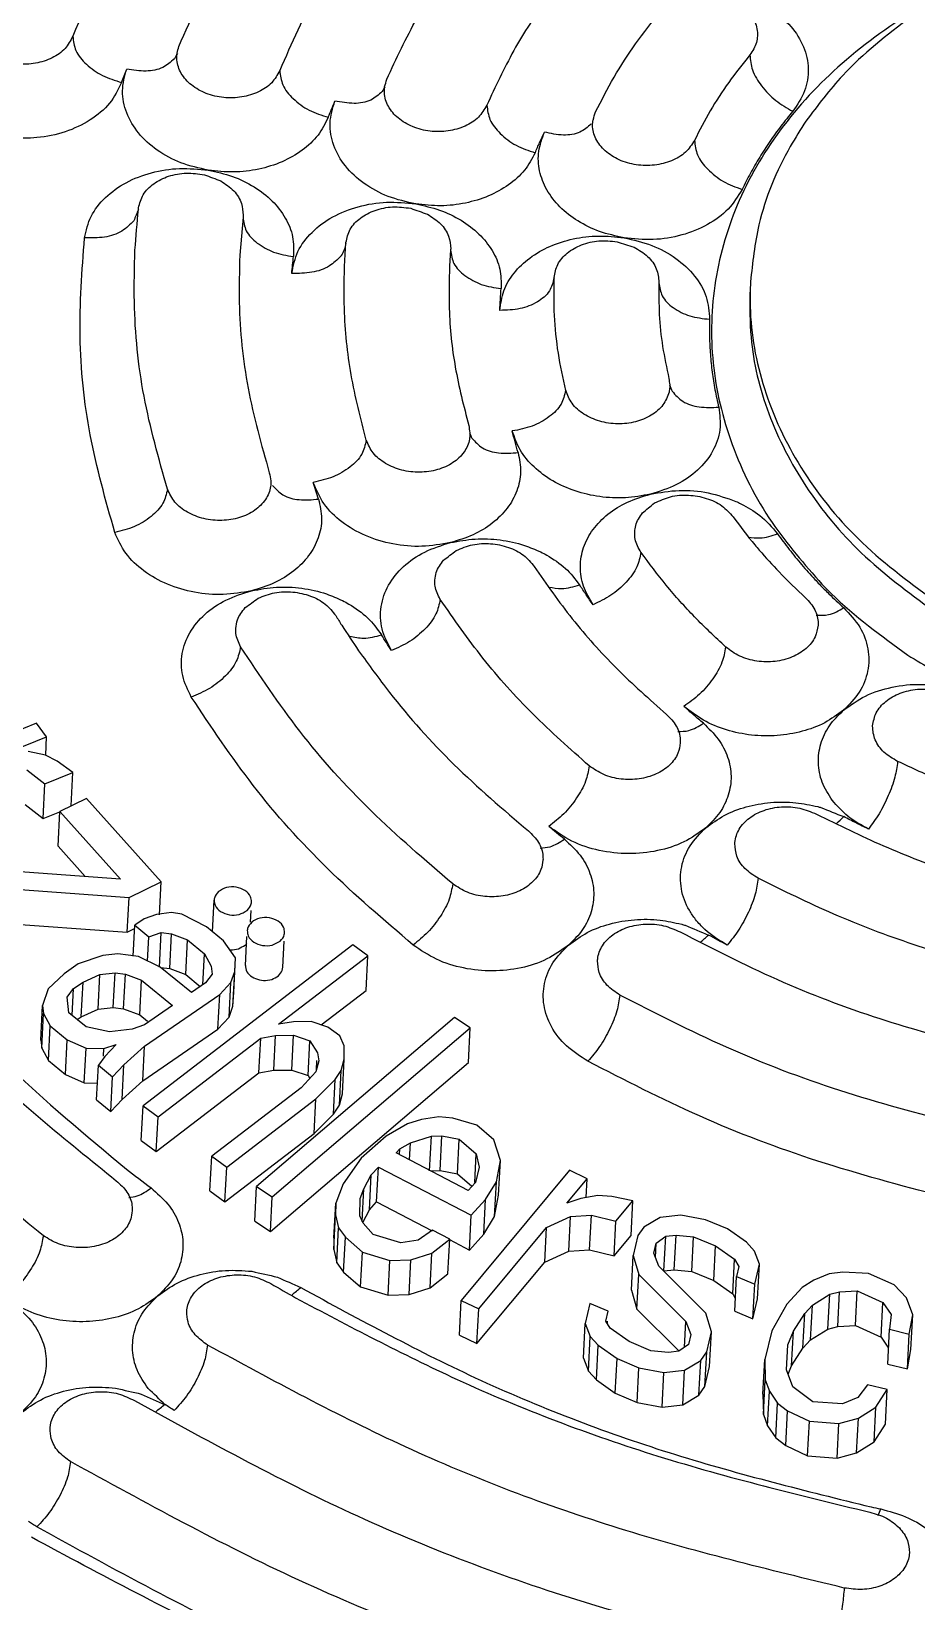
# Model space of a CAD drawing. Extents: x 0 to 594, y 0 to 420.
# Drawn here: x 267.25 to 288.33, y 300.61 to 337.99 of the extents above; entities that cross this region are included whole.
import ezdxf

# ---------------------------------------------------------------- set-up
doc = ezdxf.new("R2010")
doc.units = 0
doc.header["$LTSCALE"] = 32.67
doc.header["$MEASUREMENT"] = 0

msp = doc.modelspace()

# ---------------------------------------------------------------- linework, layer by layer
at = {"color": 7, "linetype": 'Continuous'}
for p, q in [((272.293, 333.568), (272.216, 332.661)), ((272.296, 333.614), (272.293, 333.568)), ((274.713, 332.532), (274.743, 332.964)), ((277.236, 332.786), (277.209, 332.402)), ((277.237, 332.811), (277.236, 332.786)), ((279.699, 332.122), (279.7, 332.133)), ((267.376, 321.518), (263.079, 319.796)), ((267.617, 321.192), (267.376, 321.518)), ((266.811, 320.869), (267.617, 321.192)), ((267.594, 320.758), (267.617, 321.192)), ((267.589, 320.758), (267.176, 320.846)), ((267.868, 320.616), (267.589, 320.758)), ((267.148, 320.412), (267.572, 320.075)), ((268.243, 320.344), (267.868, 320.616)), ((267.53, 319.249), (267.572, 320.075)), ((267.572, 320.075), (268.243, 320.344)), ((268.203, 319.552), (268.243, 320.344)), ((268.567, 319.731), (267.931, 319.418)), ((270.342, 317.747), (268.567, 319.731)), ((267.106, 319.586), (267.53, 319.249)), ((267.53, 319.249), (267.934, 319.411)), ((267.888, 318.592), (267.931, 319.418)), ((267.931, 319.418), (269.373, 317.806)), ((267.888, 318.592), (268.537, 317.867)), ((269.373, 317.806), (265.26, 318.104)), ((269.579, 317.372), (270.342, 317.747)), ((270.301, 316.962), (270.342, 317.747)), ((265.466, 317.67), (269.579, 317.372)), ((269.536, 316.546), (269.579, 317.372)), ((270.588, 317.01), (270.229, 316.966)), ((270.835, 316.977), (270.588, 317.01)), ((271.564, 316.551), (271.603, 317.311)), ((272.47, 316.786), (272.484, 317.058)), ((266.26, 316.783), (269.536, 316.546)), ((269.536, 316.546), (269.71, 316.631)), ((269.676, 315.971), (269.714, 316.713)), ((269.938, 316.867), (269.714, 316.713)), ((269.714, 316.713), (270.051, 316.438)), ((270.229, 316.966), (269.938, 316.867)), ((271.419, 316.669), (270.835, 316.977)), ((271.824, 316.339), (271.419, 316.669)), ((274.908, 316.242), (269.914, 312.415)), ((270.021, 315.859), (270.051, 316.438)), ((270.051, 316.438), (270.343, 316.537)), ((270.3, 315.711), (270.343, 316.537)), ((270.343, 316.537), (270.589, 316.504)), ((270.547, 315.678), (270.589, 316.504)), ((270.589, 316.504), (270.971, 316.361)), ((270.929, 315.535), (270.971, 316.361)), ((270.971, 316.361), (271.376, 316.031)), ((272.117, 315.932), (271.824, 316.339)), ((272.35, 315.756), (272.385, 316.443)), ((273.241, 315.71), (273.273, 316.328)), ((275.264, 315.981), (274.908, 316.242)), ((268.953, 315.987), (268.37, 315.789)), ((269.312, 316.031), (268.953, 315.987)), ((269.806, 315.965), (269.312, 316.031)), ((270.322, 315.712), (269.806, 315.965)), ((271.338, 315.295), (271.376, 316.031)), ((271.376, 316.031), (271.534, 315.734)), ((272.074, 315.106), (272.117, 315.932)), ((272.095, 315.613), (272.117, 315.932)), ((273.138, 314.352), (275.264, 315.981)), ((275.221, 315.155), (275.264, 315.981)), ((268.035, 315.557), (267.654, 315.194)), ((268.37, 315.789), (268.035, 315.557)), ((268.484, 315.359), (268.887, 315.536)), ((268.845, 314.709), (268.887, 315.536)), ((268.887, 315.536), (269.246, 315.58)), ((269.203, 314.754), (269.246, 315.58)), ((269.246, 315.58), (269.493, 315.547)), ((269.45, 314.721), (269.493, 315.547)), ((269.493, 315.547), (269.875, 315.404)), ((271.064, 315.107), (270.322, 315.712)), ((270.328, 315.707), (270.547, 315.678)), ((270.547, 315.678), (270.929, 315.535)), ((270.929, 315.535), (271.276, 315.252)), ((271.557, 315.547), (271.4, 315.338)), ((271.534, 315.734), (271.557, 315.547)), ((272.006, 315.349), (272.095, 315.613)), ((272.052, 314.787), (272.095, 315.613)), ((267.654, 315.194), (267.521, 314.798)), ((268.103, 314.996), (268.26, 315.205)), ((268.227, 314.559), (268.26, 315.205)), ((268.26, 315.205), (268.484, 315.359)), ((268.441, 314.533), (268.484, 315.359)), ((269.832, 314.578), (269.875, 315.404)), ((269.875, 315.404), (270.616, 314.799)), ((271.4, 315.338), (271.064, 315.107)), ((271.737, 315.063), (272.006, 315.349)), ((271.963, 314.523), (272.006, 315.349)), ((274.156, 314.338), (275.221, 315.155)), ((267.478, 313.972), (267.521, 314.798)), ((267.521, 314.798), (267.543, 314.611)), ((268.149, 314.622), (268.103, 314.996)), ((268.845, 314.709), (269.203, 314.754)), ((269.203, 314.754), (269.45, 314.721)), ((270.616, 314.799), (269.945, 314.336)), ((269.946, 313.83), (271.737, 315.063)), ((271.695, 314.237), (271.737, 315.063)), ((271.963, 314.523), (272.052, 314.787)), ((272.052, 314.787), (272.074, 315.106)), ((267.501, 313.785), (267.543, 314.611)), ((267.543, 314.611), (267.701, 314.314)), ((268.554, 314.292), (268.149, 314.622)), ((268.342, 314.465), (268.441, 314.533)), ((268.441, 314.533), (268.845, 314.709)), ((269.45, 314.721), (269.832, 314.578)), ((269.832, 314.578), (270.018, 314.426)), ((271.695, 314.237), (271.963, 314.523)), ((277.328, 314.516), (272.615, 310.491)), ((273.493, 314.41), (273.138, 314.352)), ((273.919, 314.416), (273.493, 314.41)), ((274.31, 314.288), (273.919, 314.416)), ((277.7, 314.268), (277.328, 314.516)), ((267.659, 313.488), (267.701, 314.314)), ((267.701, 314.314), (268.106, 313.984)), ((269.115, 314.171), (268.554, 314.292)), ((269.653, 314.237), (269.115, 314.171)), ((269.945, 314.336), (269.653, 314.237)), ((269.904, 313.004), (271.695, 314.237)), ((270.269, 312.153), (272.713, 314.026)), ((272.671, 313.2), (272.713, 314.026)), ((272.713, 314.026), (273.068, 314.084)), ((272.987, 310.243), (277.7, 314.268)), ((273.026, 313.258), (273.068, 314.084)), ((273.068, 314.084), (273.494, 314.09)), ((273.451, 313.264), (273.494, 314.09)), ((273.494, 314.09), (273.884, 313.962)), ((274.594, 314.078), (274.31, 314.288)), ((274.701, 313.84), (274.594, 314.078)), ((277.658, 313.442), (277.7, 314.268)), ((267.478, 313.972), (267.501, 313.785)), ((267.501, 313.785), (267.659, 313.488)), ((268.064, 313.158), (268.106, 313.984)), ((268.106, 313.984), (268.555, 313.786)), ((268.513, 312.96), (268.555, 313.786)), ((268.555, 313.786), (268.982, 313.775)), ((268.972, 313.59), (268.982, 313.775)), ((268.982, 313.775), (269.273, 313.874)), ((269.273, 313.874), (269.004, 313.588)), ((269.454, 313.39), (269.946, 313.83)), ((269.904, 313.004), (269.946, 313.83)), ((273.842, 313.136), (273.884, 313.962)), ((273.884, 313.962), (274.063, 313.671)), ((274.063, 313.671), (274.098, 313.485)), ((274.702, 313.52), (274.701, 313.84)), ((267.659, 313.488), (268.064, 313.158)), ((268.805, 312.553), (268.848, 313.379)), ((269.004, 313.588), (268.848, 313.379)), ((268.848, 313.379), (269.185, 313.104)), ((269.185, 313.104), (269.454, 313.39)), ((269.411, 312.564), (269.454, 313.39)), ((272.671, 313.2), (273.026, 313.258)), ((272.945, 309.417), (277.658, 313.442)), ((273.026, 313.258), (273.451, 313.264)), ((273.451, 313.264), (273.842, 313.136)), ((274.098, 313.485), (274.028, 313.217)), ((274.042, 313.27), (274.053, 313.487)), ((274.49, 313.037), (274.631, 313.252)), ((274.589, 312.426), (274.631, 313.252)), ((274.631, 313.252), (274.702, 313.52)), ((274.659, 312.694), (274.702, 313.52)), ((268.064, 313.158), (268.513, 312.96)), ((268.513, 312.96), (268.826, 312.952)), ((269.143, 312.278), (269.185, 313.104)), ((269.411, 312.564), (269.904, 313.004)), ((270.227, 311.327), (272.671, 313.2)), ((274.028, 313.217), (273.674, 312.839)), ((273.842, 313.136), (273.885, 313.065)), ((274.03, 312.577), (274.49, 313.037)), ((274.447, 312.211), (274.49, 313.037)), ((268.805, 312.553), (269.143, 312.278)), ((269.143, 312.278), (269.411, 312.564)), ((273.674, 312.839), (271.549, 311.21)), ((271.904, 310.948), (274.03, 312.577)), ((273.987, 311.751), (274.03, 312.577)), ((274.589, 312.426), (274.659, 312.694)), ((269.871, 311.588), (269.914, 312.415)), ((269.914, 312.415), (270.269, 312.153)), ((270.227, 311.327), (270.269, 312.153)), ((273.987, 311.751), (274.447, 312.211)), ((274.447, 312.211), (274.589, 312.426)), ((276.956, 312.149), (276.54, 312.088)), ((277.286, 312.116), (276.956, 312.149)), ((276.206, 311.984), (275.701, 311.691)), ((276.54, 312.088), (276.206, 311.984)), ((277.862, 311.955), (277.286, 312.116)), ((278.267, 311.605), (277.862, 311.955)), ((269.871, 311.588), (270.227, 311.327)), ((271.862, 310.122), (273.987, 311.751)), ((275.701, 311.691), (275.108, 311.167)), ((275.94, 311.29), (276.025, 311.384)), ((276.018, 311.249), (276.025, 311.384)), ((276.025, 311.384), (276.277, 311.53)), ((276.256, 311.125), (276.277, 311.53)), ((276.277, 311.53), (276.778, 311.686)), ((276.736, 310.86), (276.778, 311.686)), ((276.778, 311.686), (277.027, 311.696)), ((276.984, 310.869), (277.027, 311.696)), ((277.027, 311.696), (277.439, 311.62)), ((277.397, 310.794), (277.439, 311.62)), ((277.439, 311.62), (277.844, 311.27)), ((278.42, 311.109), (278.267, 311.605)), ((271.506, 310.384), (271.549, 311.21)), ((271.549, 311.21), (271.904, 310.948)), ((275.108, 311.167), (274.678, 310.557)), ((277.656, 310.396), (275.94, 311.29)), ((277.809, 310.586), (277.844, 311.27)), ((277.844, 311.27), (277.919, 310.953)), ((278.324, 310.603), (278.42, 311.109)), ((278.378, 310.283), (278.42, 311.109)), ((271.862, 310.122), (271.904, 310.948)), ((275.172, 310.439), (275.346, 310.765)), ((275.304, 309.939), (275.346, 310.765)), ((275.346, 310.765), (275.517, 310.954)), ((275.474, 310.128), (275.517, 310.954)), ((275.517, 310.954), (277.724, 309.805)), ((276.762, 310.861), (276.984, 310.869)), ((276.984, 310.869), (277.397, 310.794)), ((277.397, 310.794), (277.742, 310.495)), ((280.07, 310.878), (277.487, 307.781)), ((277.919, 310.953), (277.827, 310.585)), ((280.003, 310.095), (280.488, 310.676)), ((280.488, 310.676), (280.07, 310.878)), ((280.465, 310.231), (280.488, 310.676)), ((271.506, 310.384), (271.862, 310.122)), ((272.572, 309.665), (272.615, 310.491)), ((272.615, 310.491), (272.987, 310.243)), ((274.678, 310.557), (274.501, 310.094)), ((275.084, 310.208), (275.172, 310.439)), ((275.132, 309.66), (275.172, 310.439)), ((277.827, 310.585), (277.656, 310.396)), ((278.065, 310.183), (278.324, 310.603)), ((278.282, 309.777), (278.324, 310.603)), ((278.282, 309.777), (278.378, 310.283)), ((280.744, 310.28), (280.332, 310.208)), ((281.076, 310.255), (280.744, 310.28)), ((272.945, 309.417), (272.987, 310.243)), ((274.458, 309.268), (274.501, 310.094)), ((274.501, 310.094), (274.494, 309.82)), ((275.073, 309.796), (275.084, 310.208)), ((275.143, 309.637), (275.304, 309.939)), ((275.304, 309.939), (275.474, 310.128)), ((275.474, 310.128), (276.798, 309.439)), ((277.724, 309.805), (278.065, 310.183)), ((278.023, 309.357), (278.065, 310.183)), ((280.332, 310.208), (280.003, 310.095)), ((281.574, 310.15), (281.076, 310.255)), ((281.171, 309.666), (281.574, 310.15)), ((281.532, 309.324), (281.574, 310.15)), ((272.572, 309.665), (272.945, 309.417)), ((274.451, 308.994), (274.494, 309.82)), ((274.494, 309.82), (274.569, 309.504)), ((275.151, 309.617), (275.073, 309.796)), ((275.393, 309.352), (275.151, 309.617)), ((277.682, 308.979), (277.724, 309.805)), ((277.905, 307.579), (279.519, 309.515)), ((278.023, 309.357), (278.282, 309.777)), ((279.477, 308.688), (279.519, 309.515)), ((279.519, 309.515), (280.093, 309.78)), ((280.05, 308.954), (280.093, 309.78)), ((280.093, 309.78), (280.589, 309.812)), ((280.546, 308.986), (280.589, 309.812)), ((280.589, 309.812), (281.171, 309.666)), ((281.128, 308.84), (281.171, 309.666)), ((281.836, 309.524), (281.693, 309.322)), ((282.224, 309.754), (281.836, 309.524)), ((282.714, 309.812), (282.224, 309.754)), ((283.307, 309.697), (282.714, 309.812)), ((283.829, 309.48), (283.307, 309.697)), ((274.458, 309.268), (274.451, 308.994)), ((274.526, 308.677), (274.569, 309.504)), ((274.569, 309.504), (274.729, 309.281)), ((274.686, 308.455), (274.729, 309.281)), ((274.729, 309.281), (275.134, 308.931)), ((276.051, 309.148), (275.393, 309.352)), ((276.466, 309.21), (276.051, 309.148)), ((276.804, 309.451), (276.466, 309.21)), ((276.79, 308.902), (277.213, 309.238)), ((277.213, 309.238), (276.804, 309.451)), ((277.17, 308.412), (277.213, 309.238)), ((277.206, 309.226), (277.682, 308.979)), ((277.682, 308.979), (278.023, 309.357)), ((281.128, 308.84), (281.532, 309.324)), ((281.693, 309.322), (281.581, 308.846)), ((282.072, 308.903), (282.128, 309.141)), ((282.11, 308.803), (282.128, 309.141)), ((282.128, 309.141), (282.357, 309.307)), ((282.315, 308.481), (282.357, 309.307)), ((282.357, 309.307), (282.603, 309.336)), ((282.56, 308.51), (282.603, 309.336)), ((282.603, 309.336), (283.022, 309.293)), ((282.979, 308.467), (283.022, 309.293)), ((283.022, 309.293), (283.544, 309.077)), ((284.28, 309.163), (283.829, 309.48)), ((284.469, 308.954), (284.28, 309.163)), ((274.451, 308.994), (274.526, 308.677)), ((275.091, 308.105), (275.134, 308.931)), ((275.134, 308.931), (275.791, 308.728)), ((276.289, 308.747), (276.79, 308.902)), ((276.747, 308.076), (276.79, 308.902)), ((279.477, 308.688), (280.05, 308.954)), ((280.05, 308.954), (280.546, 308.986)), ((280.546, 308.986), (281.128, 308.84)), ((281.539, 308.02), (281.581, 308.846)), ((281.581, 308.846), (281.715, 308.399)), ((282.19, 308.593), (282.072, 308.903)), ((283.501, 308.251), (283.544, 309.077)), ((283.544, 309.077), (283.994, 308.759)), ((284.587, 308.644), (284.469, 308.954)), ((274.526, 308.677), (274.686, 308.455)), ((274.686, 308.455), (275.091, 308.105)), ((275.749, 307.902), (275.791, 308.728)), ((275.791, 308.728), (276.289, 308.747)), ((276.246, 307.921), (276.289, 308.747)), ((276.747, 308.076), (277.17, 308.412)), ((277.862, 306.753), (279.477, 308.688)), ((281.673, 307.572), (281.715, 308.399)), ((281.715, 308.399), (282.837, 307.281)), ((283.312, 307.476), (282.19, 308.593)), ((282.315, 308.481), (282.56, 308.51)), ((282.56, 308.51), (282.979, 308.467)), ((282.979, 308.467), (283.501, 308.251)), ((283.952, 307.933), (283.994, 308.759)), ((283.994, 308.759), (284.097, 308.586)), ((284.097, 308.586), (284.041, 308.348)), ((284.476, 308.168), (284.587, 308.644)), ((284.545, 307.818), (284.587, 308.644)), ((286.252, 308.41), (285.881, 308.259)), ((286.578, 308.45), (286.252, 308.41)), ((287.186, 308.421), (286.578, 308.45)), ((287.8, 308.15), (287.186, 308.421)), ((275.091, 308.105), (275.749, 307.902)), ((276.246, 307.921), (276.747, 308.076)), ((281.539, 308.02), (281.673, 307.572)), ((283.501, 308.251), (283.952, 307.933)), ((283.999, 307.522), (284.041, 308.348)), ((284.041, 308.348), (284.476, 308.168)), ((284.433, 307.342), (284.476, 308.168)), ((285.605, 308.086), (285.241, 307.692)), ((285.881, 308.259), (285.605, 308.086)), ((288.088, 307.837), (287.8, 308.15)), ((275.749, 307.902), (276.246, 307.921)), ((277.444, 306.955), (277.487, 307.781)), ((277.487, 307.781), (277.905, 307.579)), ((280.551, 307.706), (280.439, 307.23)), ((280.986, 307.526), (280.551, 307.706)), ((283.952, 307.933), (284.014, 307.828)), ((284.433, 307.342), (284.545, 307.818)), ((285.241, 307.692), (284.884, 307.056)), ((285.668, 307.467), (285.85, 307.663)), ((285.807, 306.837), (285.85, 307.663)), ((285.85, 307.663), (286.264, 307.924)), ((286.221, 307.098), (286.264, 307.924)), ((286.264, 307.924), (286.496, 307.987)), ((286.453, 307.161), (286.496, 307.987)), ((286.496, 307.987), (286.916, 308.005)), ((286.873, 307.179), (286.916, 308.005)), ((286.916, 308.005), (287.53, 307.733)), ((287.488, 306.907), (287.53, 307.733)), ((287.53, 307.733), (287.724, 307.444)), ((288.239, 307.438), (288.088, 307.837)), ((277.862, 306.753), (277.905, 307.579)), ((280.93, 307.288), (280.986, 307.526)), ((281.033, 307.115), (280.93, 307.288)), ((280.97, 307.22), (280.974, 307.286)), ((281.673, 307.572), (282.676, 306.573)), ((282.805, 306.665), (282.837, 307.281)), ((282.837, 307.281), (282.955, 306.971)), ((283.446, 307.029), (283.312, 307.476)), ((283.999, 307.522), (284.433, 307.342)), ((285.398, 307.05), (285.668, 307.467)), ((285.625, 306.64), (285.668, 307.467)), ((287.724, 307.444), (287.687, 307.091)), ((288.157, 306.975), (288.239, 307.438)), ((288.196, 306.612), (288.239, 307.438)), ((277.444, 306.955), (277.862, 306.753)), ((280.397, 306.404), (280.439, 307.23)), ((280.439, 307.23), (280.558, 306.92)), ((280.515, 306.094), (280.558, 306.92)), ((280.558, 306.92), (280.747, 306.711)), ((281.483, 306.798), (281.033, 307.115)), ((282.955, 306.971), (282.899, 306.733)), ((283.334, 306.553), (283.446, 307.029)), ((283.403, 306.202), (283.446, 307.029)), ((284.884, 307.056), (284.714, 306.373)), ((285.266, 306.72), (285.398, 307.05)), ((285.355, 306.224), (285.398, 307.05)), ((285.807, 306.837), (286.221, 307.098)), ((286.221, 307.098), (286.453, 307.161)), ((286.453, 307.161), (286.873, 307.179)), ((286.873, 307.179), (287.488, 306.907)), ((287.488, 306.907), (287.664, 306.645)), ((287.644, 306.265), (287.687, 307.091)), ((287.687, 307.091), (288.157, 306.975)), ((288.114, 306.149), (288.157, 306.975)), ((280.705, 305.885), (280.747, 306.711)), ((280.747, 306.711), (281.198, 306.394)), ((282.005, 306.581), (281.483, 306.798)), ((282.424, 306.538), (282.005, 306.581)), ((282.67, 306.567), (282.424, 306.538)), ((282.899, 306.733), (282.67, 306.567)), ((283.191, 306.351), (283.334, 306.553)), ((283.292, 305.727), (283.334, 306.553)), ((285.234, 306.124), (285.266, 306.72)), ((285.355, 306.224), (285.625, 306.64)), ((285.625, 306.64), (285.807, 306.837)), ((288.114, 306.149), (288.196, 306.612)), ((280.397, 306.404), (280.515, 306.094)), ((281.155, 305.568), (281.198, 306.394)), ((281.198, 306.394), (281.72, 306.177)), ((281.677, 305.351), (281.72, 306.177)), ((281.72, 306.177), (282.313, 306.062)), ((282.803, 306.12), (283.191, 306.351)), ((283.149, 305.525), (283.191, 306.351)), ((283.292, 305.727), (283.403, 306.202)), ((284.671, 305.547), (284.714, 306.373)), ((284.714, 306.373), (284.726, 305.887)), ((285.273, 306.02), (285.355, 306.224)), ((287.644, 306.265), (288.114, 306.149)), ((280.515, 306.094), (280.705, 305.885)), ((280.705, 305.885), (281.155, 305.568)), ((282.27, 305.236), (282.313, 306.062)), ((282.313, 306.062), (282.803, 306.12)), ((282.761, 305.294), (282.803, 306.12)), ((284.683, 305.061), (284.726, 305.887)), ((284.726, 305.887), (284.826, 305.621)), ((285.384, 305.725), (285.234, 306.124)), ((287.159, 305.772), (286.933, 305.465)), ((287.629, 305.656), (287.159, 305.772)), ((281.155, 305.568), (281.677, 305.351)), ((282.761, 305.294), (283.149, 305.525)), ((283.149, 305.525), (283.292, 305.727)), ((284.671, 305.547), (284.683, 305.061)), ((284.784, 304.795), (284.826, 305.621)), ((284.826, 305.621), (285.02, 305.332)), ((285.86, 305.367), (285.384, 305.725)), ((286.933, 305.465), (286.563, 305.315)), ((287.359, 305.24), (287.629, 305.656)), ((287.587, 304.83), (287.629, 305.656)), ((281.677, 305.351), (282.27, 305.236)), ((282.27, 305.236), (282.761, 305.294)), ((284.683, 305.061), (284.784, 304.795)), ((284.978, 304.506), (285.02, 305.332)), ((285.02, 305.332), (285.258, 305.153)), ((285.216, 304.326), (285.258, 305.153)), ((285.258, 305.153), (285.779, 304.904)), ((286.563, 305.315), (285.86, 305.367)), ((286.945, 304.979), (287.359, 305.24)), ((287.317, 304.414), (287.359, 305.24)), ((284.784, 304.795), (284.978, 304.506)), ((285.736, 304.078), (285.779, 304.904)), ((285.779, 304.904), (286.481, 304.852)), ((286.438, 304.026), (286.481, 304.852)), ((286.481, 304.852), (286.945, 304.979)), ((286.903, 304.153), (286.945, 304.979)), ((287.317, 304.414), (287.587, 304.83)), ((284.978, 304.506), (285.216, 304.326)), ((285.216, 304.326), (285.736, 304.078)), ((286.903, 304.153), (287.317, 304.414)), ((285.736, 304.078), (286.438, 304.026)), ((286.438, 304.026), (286.903, 304.153))]:
    msp.add_line(p, q, dxfattribs=at)
for points in [[(272.845, 344.994), (270.926, 342.774), (269.383, 340.389), (268.239, 337.873)], [(270.765, 337.632), (271.752, 339.728), (273.042, 341.724), (274.622, 343.594)], [(276.667, 342.471), (275.233, 340.773), (274.061, 338.961), (273.166, 337.057)], [(275.714, 336.849), (276.437, 338.311), (277.343, 339.711), (278.423, 341.036)], [(280.501, 339.949), (279.543, 338.773), (278.739, 337.531), (278.098, 336.233)], [(289.451, 339.102), (288.551, 338.634), (286.661, 337.316), (285.162, 335.739), (284.109, 333.964), (283.544, 332.059), (283.487, 330.099), (283.94, 328.156), (284.888, 326.302), (286.078, 324.828)], [(282.229, 338.458), (282.517, 338.695), (282.898, 338.842), (283.328, 338.88), (283.753, 338.805), (284.122, 338.627), (284.392, 338.366), (284.53, 338.054), (284.542, 337.879)], [(280.688, 336.076), (281.127, 336.898), (281.641, 337.693), (282.229, 338.458)], [(284.877, 338.505), (285.337, 338.103), (285.636, 337.623), (285.75, 337.099), (285.663, 336.574), (285.381, 336.088)], [(288.197, 338.341), (286.572, 336.942), (285.697, 335.853)], [(268.239, 337.873), (268.055, 337.583), (267.747, 337.36), (267.353, 337.233), (266.92, 337.215), (266.502, 337.31), (266.147, 337.506), (265.9, 337.779), (265.789, 338.096), (265.786, 338.211)], [(268.239, 337.873), (268.315, 337.536), (268.563, 337.209), (268.944, 336.942), (269.403, 336.774)], [(270.723, 337.468), (270.765, 337.632)], [(284.542, 337.879), (284.518, 337.728), (284.359, 337.429)], [(270.658, 337.338), (270.384, 337.132), (269.985, 337.046), (269.523, 337.093)], [(270.729, 337.467), (270.658, 337.338)], [(270.717, 337.409), (270.723, 337.468)], [(273.166, 337.057), (272.975, 336.769), (272.662, 336.551), (272.265, 336.428), (271.832, 336.415), (271.416, 336.515), (271.065, 336.715), (270.823, 336.991), (270.719, 337.309), (270.717, 337.409)], [(284.359, 337.429), (283.856, 336.775), (283.417, 336.096), (283.042, 335.394)], [(284.359, 337.429), (284.423, 337.074), (284.64, 336.694), (284.977, 336.348), (285.381, 336.088)], [(269.403, 336.774), (269.462, 336.934), (269.523, 337.093)], [(271.465, 334.685), (270.815, 334.863), (270.248, 335.165), (269.805, 335.571), (269.523, 336.052), (269.424, 336.573), (269.523, 337.093)], [(273.166, 337.057), (273.241, 336.72), (273.487, 336.389), (273.867, 336.117), (274.323, 335.944)], [(275.665, 336.672), (275.714, 336.849)], [(269.403, 336.774), (269.115, 336.284), (268.654, 335.883), (268.061, 335.601), (267.386, 335.46), (266.777, 335.457)], [(275.607, 336.556), (275.335, 336.355), (274.939, 336.276), (274.48, 336.331)], [(275.673, 336.671), (275.607, 336.556)], [(278.098, 336.233), (277.898, 335.949), (277.579, 335.736), (277.178, 335.62), (276.745, 335.615), (276.331, 335.722), (275.986, 335.928), (275.753, 336.207), (275.658, 336.527), (275.658, 336.605)], [(275.658, 336.605), (275.665, 336.672)], [(274.323, 335.944), (274.4, 336.138), (274.48, 336.331)], [(276.405, 333.882), (275.747, 334.063), (275.174, 334.372), (274.731, 334.786), (274.453, 335.277), (274.366, 335.806), (274.48, 336.331)], [(278.098, 336.233), (278.173, 335.894), (278.417, 335.559), (278.795, 335.28), (279.248, 335.1)], [(280.626, 335.879), (280.688, 336.076)], [(285.381, 336.088), (285.098, 335.732), (284.836, 335.368), (284.595, 334.995), (284.375, 334.615), (284.176, 334.227)], [(274.323, 335.944), (274.078, 335.521), (273.702, 335.162), (273.221, 334.887), (272.666, 334.711), (272.069, 334.643), (271.465, 334.685)], [(280.583, 335.786), (280.314, 335.592), (279.923, 335.523), (279.469, 335.591)], [(283.042, 335.394), (282.828, 335.115), (282.497, 334.912), (282.091, 334.807), (281.657, 334.815), (281.248, 334.933), (280.914, 335.149), (280.694, 335.434), (280.616, 335.757), (280.617, 335.799)], [(280.617, 335.799), (280.626, 335.879)], [(285.697, 335.853), (285.323, 335.248), (284.578, 333.386), (284.375, 332.03)], [(279.248, 335.1), (279.355, 335.346), (279.469, 335.591)], [(281.364, 333.076), (280.783, 333.227), (280.264, 333.478), (279.837, 333.815), (279.527, 334.22), (279.355, 334.669), (279.335, 335.135), (279.469, 335.591)], [(283.042, 335.394), (283.115, 335.052), (283.357, 334.71), (283.729, 334.42), (284.176, 334.227)], [(279.248, 335.1), (278.994, 334.687), (278.616, 334.339), (278.137, 334.073), (277.588, 333.904), (277, 333.839), (276.405, 333.882)], [(268.517, 333.073), (268.676, 333.583), (269.017, 334.032), (269.509, 334.388), (270.112, 334.623), (270.78, 334.725), (271.465, 334.685)], [(269.804, 333.789), (269.917, 334.1), (270.166, 334.362), (270.521, 334.54), (270.941, 334.615), (271.373, 334.576)], [(271.373, 334.576), (271.766, 334.43)], [(271.465, 334.685), (272.042, 334.535), (272.559, 334.286), (272.987, 333.951), (273.298, 333.547), (273.472, 333.099), (273.495, 332.631)], [(271.766, 334.43), (272.072, 334.192), (272.255, 333.893), (272.297, 333.614)], [(284.176, 334.227), (283.844, 333.761), (283.35, 333.39), (282.739, 333.143), (282.06, 333.036), (281.364, 333.076)], [(273.454, 332.226), (273.6, 332.746), (273.935, 333.206), (274.427, 333.572), (275.035, 333.815), (275.711, 333.921), (276.405, 333.882)], [(274.743, 332.964), (274.845, 333.278), (275.086, 333.543), (275.436, 333.728), (275.853, 333.81), (276.285, 333.779)], [(276.405, 333.882), (276.974, 333.735), (277.485, 333.492), (277.91, 333.164), (278.223, 332.77), (278.405, 332.331), (278.44, 331.871)], [(269.693, 333.481), (269.41, 333.237), (268.997, 333.093), (268.517, 333.073)], [(269.801, 333.753), (269.693, 333.481)], [(269.719, 332.785), (269.8, 333.753)], [(269.8, 333.753), (269.804, 333.789)], [(272.293, 333.568), (272.371, 333.243), (272.627, 332.951)], [(276.285, 333.779), (276.683, 333.639)], [(276.683, 333.639), (276.996, 333.407), (277.188, 333.111), (277.238, 332.811)], [(269.238, 326.064), (268.656, 328.383), (268.414, 330.73), (268.517, 333.073)], [(278.408, 331.349), (278.503, 331.811), (278.747, 332.235), (279.121, 332.595), (279.601, 332.871), (280.156, 333.048), (280.755, 333.118), (281.364, 333.076)], [(281.364, 333.076), (282.024, 332.894), (282.599, 332.584), (283.044, 332.165), (283.321, 331.669), (283.403, 331.136)], [(270.494, 327.088), (269.936, 329.305), (269.706, 331.548), (269.719, 332.785)], [(272.627, 332.951), (273.022, 332.736), (273.495, 332.631)], [(274.741, 332.944), (274.632, 332.654), (274.62, 332.639)], [(277.236, 332.786), (277.315, 332.463), (277.571, 332.176)], [(279.7, 332.133), (279.786, 332.439), (280.013, 332.711), (280.353, 332.906), (280.765, 333), (281.198, 332.982)], [(281.198, 332.982), (281.602, 332.853)], [(281.602, 332.853), (281.927, 332.63), (282.133, 332.339), (282.197, 332.015)], [(272.216, 332.661), (272.204, 331.533), (272.413, 329.497), (272.919, 327.483)], [(274.62, 332.639), (274.348, 332.405), (273.934, 332.255), (273.454, 332.226)], [(273.454, 332.226), (273.473, 332.429), (273.495, 332.631)], [(275.227, 328.257), (274.868, 329.816), (274.706, 331.39), (274.713, 332.532)], [(277.209, 332.402), (277.204, 331.39), (277.347, 329.994), (277.666, 328.61)], [(277.571, 332.176), (277.966, 331.968), (278.44, 331.871)], [(279.699, 332.122), (279.588, 331.81), (279.304, 331.553), (278.889, 331.391), (278.408, 331.349)], [(279.975, 329.444), (279.801, 330.333), (279.709, 331.227), (279.699, 332.122)], [(282.197, 332.015), (282.205, 331.251), (282.284, 330.487), (282.433, 329.727)], [(282.197, 332.007), (282.276, 331.695), (282.533, 331.415), (282.929, 331.219), (283.403, 331.136)], [(284.375, 332.03), (284.369, 331.437), (284.707, 329.485), (285.576, 327.617), (286.937, 325.914), (288.733, 324.449)], [(278.408, 331.349), (278.421, 331.61), (278.44, 331.871)], [(284.362, 331.783), (284.389, 330.71), (284.811, 328.895), (285.696, 327.162), (287.014, 325.577), (288.72, 324.202)], [(283.403, 331.136), (283.4, 330.716), (283.42, 330.296), (283.463, 329.877), (283.529, 329.46), (283.619, 329.043)], [(282.433, 329.727), (282.452, 329.574)], [(279.975, 329.444), (279.865, 329.117), (279.585, 328.819), (279.177, 328.594), (278.704, 328.477)], [(282.436, 329.402), (282.29, 329.098), (282.013, 328.853), (281.639, 328.697), (281.212, 328.648), (280.785, 328.712), (280.407, 328.881), (280.126, 329.136), (279.975, 329.444)], [(282.452, 329.522), (282.436, 329.402)], [(282.448, 329.574), (282.51, 329.422)], [(282.452, 329.574), (282.452, 329.522)], [(282.51, 329.422), (282.762, 329.185), (283.152, 329.052), (283.619, 329.043)], [(283.619, 329.043), (283.646, 328.507), (283.473, 327.996), (283.117, 327.548), (282.61, 327.199), (281.992, 326.972)], [(277.666, 328.61), (277.695, 328.433)], [(275.227, 328.257), (275.118, 327.927), (274.84, 327.621), (274.435, 327.385), (273.965, 327.254)], [(277.694, 328.369), (277.685, 328.284), (277.555, 327.977), (277.291, 327.724), (276.926, 327.557), (276.502, 327.496), (276.072, 327.547), (275.687, 327.706), (275.393, 327.953), (275.227, 328.257)], [(277.687, 328.433), (277.742, 328.307)], [(277.695, 328.433), (277.694, 328.369)], [(277.742, 328.307), (277.993, 328.078), (278.379, 327.956), (278.842, 327.961)], [(278.842, 327.961), (278.77, 328.218), (278.704, 328.477)], [(281.992, 326.972), (281.396, 326.887), (280.787, 326.914), (280.2, 327.051), (279.667, 327.29), (279.221, 327.621), (278.893, 328.025), (278.704, 328.477)], [(243.498, 328.175), (243.458, 326.478), (244.025, 320.781), (245.66, 315.177), (248.33, 309.782), (251.984, 304.701), (256.549, 300.041), (261.929, 295.901), (268.017, 292.362), (274.685, 289.498), (281.796, 287.367), (289.208, 286.012), (296.769, 285.46), (304.324, 285.721), (311.721, 286.79), (318.81, 288.647), (325.444, 291.252), (331.49, 294.553), (336.826, 298.485)], [(278.842, 327.961), (278.901, 327.501), (278.812, 327.053), (278.582, 326.639), (278.227, 326.284), (277.77, 326.006), (277.235, 325.82)], [(272.919, 327.483), (272.954, 327.293)], [(270.494, 327.088), (270.385, 326.756), (270.108, 326.445), (269.706, 326.202), (269.238, 326.064)], [(272.954, 327.221), (272.948, 327.158), (272.828, 326.848), (272.572, 326.59), (272.212, 326.417), (271.791, 326.348), (271.36, 326.392), (270.97, 326.544), (270.669, 326.786), (270.494, 327.088)], [(272.954, 327.293), (272.954, 327.221)], [(272.995, 327.182), (273.244, 326.957), (273.628, 326.842), (274.089, 326.855)], [(274.089, 326.855), (274.026, 327.055), (273.965, 327.254)], [(277.235, 325.82), (276.554, 325.732), (275.861, 325.789), (275.208, 325.988), (274.644, 326.316), (274.217, 326.749), (273.965, 327.254)], [(274.089, 326.855), (274.162, 326.389), (274.082, 325.932), (273.855, 325.509), (273.5, 325.146), (273.037, 324.862), (272.495, 324.672)], [(280.627, 324.341), (280.4, 324.784), (280.325, 325.248), (280.403, 325.706), (280.628, 326.13), (280.982, 326.495), (281.446, 326.781), (281.992, 326.972)], [(281.801, 326.526), (282.089, 326.763)], [(281.992, 326.972), (282.674, 327.061), (283.371, 327.003), (284.028, 326.801)], [(282.089, 326.763), (282.47, 326.91), (282.899, 326.948), (283.324, 326.873), (283.694, 326.694), (283.964, 326.433)], [(284.028, 326.801), (284.147, 326.746)], [(284.147, 326.746), (284.594, 326.468), (285.02, 326.029)], [(281.618, 326.075), (281.642, 326.226), (281.801, 326.526)], [(283.964, 326.433), (284.48, 325.763), (284.584, 325.64)], [(272.495, 324.672), (271.823, 324.584), (271.14, 324.637), (270.493, 324.829), (269.932, 325.147), (269.501, 325.569), (269.238, 326.064)], [(281.767, 325.589), (281.63, 325.901), (281.618, 326.075)], [(284.321, 325.951), (284.603, 325.931), (285.02, 326.029)], [(285.02, 326.029), (285.297, 325.658), (285.593, 325.296), (285.909, 324.943)], [(275.826, 323.253), (275.604, 323.765), (275.583, 324.297), (275.758, 324.804), (276.113, 325.247), (276.618, 325.594), (277.235, 325.82)], [(277.069, 325.403), (277.369, 325.631)], [(277.235, 325.82), (277.817, 325.904), (278.414, 325.882), (278.993, 325.753), (279.38, 325.598)], [(277.369, 325.631), (277.758, 325.767), (278.189, 325.793), (278.611, 325.706), (278.972, 325.517), (279.228, 325.249)], [(279.38, 325.598), (279.523, 325.524)], [(281.767, 325.589), (281.668, 325.241), (281.416, 324.881), (281.05, 324.565), (280.627, 324.341)], [(283.785, 323.334), (283.045, 324.051), (282.371, 324.804), (281.767, 325.589)], [(284.584, 325.64), (285.056, 325.12), (285.688, 324.506)], [(276.86, 324.923), (276.895, 325.109), (277.069, 325.403)], [(279.228, 325.249), (280.131, 324.007), (281.183, 322.831), (282.376, 321.731)], [(279.523, 325.524), (279.969, 325.205), (280.306, 324.813)], [(276.988, 324.469), (276.866, 324.784), (276.86, 324.923)], [(285.909, 324.943), (286.018, 324.828)], [(271.061, 322.144), (270.857, 322.653), (270.847, 323.177), (271.029, 323.675), (271.385, 324.11), (271.886, 324.45), (272.495, 324.672)], [(272.345, 324.272), (272.652, 324.495)], [(272.495, 324.672), (273.086, 324.757), (273.692, 324.732), (274.28, 324.597), (274.662, 324.439)], [(272.652, 324.495), (273.046, 324.624), (273.478, 324.642), (273.897, 324.548), (274.252, 324.353), (274.501, 324.081)], [(276.988, 324.469), (276.887, 324.123), (276.63, 323.77), (276.258, 323.465), (275.826, 323.253)], [(280.536, 320.504), (279.191, 321.743), (278.005, 323.069), (276.988, 324.469)], [(279.572, 324.762), (279.881, 324.727), (280.306, 324.813)], [(280.627, 324.341), (280.463, 324.576), (280.306, 324.813)], [(285.688, 324.506), (285.908, 324.221), (285.986, 323.898), (285.985, 323.856)], [(286.018, 324.828), (286.243, 324.6), (286.597, 324.267)], [(286.078, 324.828), (286.3, 324.606), (288.121, 323.138)], [(336.79, 298.536), (331.543, 294.681), (325.499, 291.382), (318.87, 288.779), (311.791, 286.923), (304.404, 285.851), (296.855, 285.583), (289.297, 286.126), (281.886, 287.47), (274.775, 289.586), (268.108, 292.43), (262.019, 295.948), (256.632, 300.065), (252.058, 304.697), (248.389, 309.753), (245.699, 315.128), (244.045, 320.714), (243.549, 324.311)], [(272.12, 323.775), (272.162, 323.981), (272.345, 324.272)], [(274.662, 324.439), (274.813, 324.358)], [(274.813, 324.358), (275.26, 324.028), (275.591, 323.625)], [(285.938, 324.093), (286.236, 324.105), (286.597, 324.267)], [(286.597, 324.267), (286.977, 323.805), (287.17, 323.289), (287.165, 322.761), (286.967, 322.263), (286.592, 321.831)], [(272.236, 323.341), (272.124, 323.658), (272.12, 323.775)], [(274.501, 324.081), (274.643, 323.853)], [(274.643, 323.853), (275.046, 323.244)], [(285.985, 323.856), (285.914, 323.579), (285.699, 323.301), (285.369, 323.097), (284.962, 322.993), (284.528, 323), (284.12, 323.119), (283.785, 323.334)], [(272.236, 323.341), (272.133, 322.996), (271.874, 322.648), (271.497, 322.349), (271.061, 322.144)], [(277.286, 317.696), (275.335, 319.44), (273.645, 321.33), (272.236, 323.341)], [(274.836, 323.592), (275.161, 323.546), (275.591, 323.625)], [(275.826, 323.253), (275.707, 323.438), (275.591, 323.625)], [(275.046, 323.244), (275.78, 322.255), (277.315, 320.54), (279.087, 318.956)], [(283.785, 323.334), (283.697, 322.973), (283.477, 322.578), (283.159, 322.209), (282.791, 321.921)], [(288.121, 323.138), (289.32, 322.424)], [(286.592, 321.831), (287.114, 322.165), (287.745, 322.376), (288.439, 322.445), (289.142, 322.365)], [(287.284, 321.459), (287.37, 321.766), (287.597, 322.038), (287.937, 322.233), (288.349, 322.327), (288.782, 322.308), (289.186, 322.18)], [(276.343, 316.24), (274.303, 318.064), (272.534, 320.041), (271.061, 322.144)], [(283.253, 321.519), (283.02, 321.719), (282.791, 321.921)], [(286.592, 321.831), (286.142, 321.533), (285.606, 321.327), (285.014, 321.227), (284.401, 321.238), (283.802, 321.362), (283.254, 321.594), (282.791, 321.921)], [(282.376, 321.731), (282.609, 321.452), (282.704, 321.132), (282.704, 321.054)], [(282.644, 321.32), (282.904, 321.347), (283.253, 321.519)], [(283.253, 321.519), (283.609, 321.137), (283.832, 320.708), (283.912, 320.257), (283.846, 319.811), (283.642, 319.394), (283.311, 319.029)], [(286.321, 319.686), (286.083, 320.119), (285.992, 320.576), (286.051, 321.031), (286.255, 321.458), (286.592, 321.831)], [(287.879, 320.611), (287.554, 320.834), (287.347, 321.125), (287.284, 321.449), (287.284, 321.459)], [(282.704, 321.054), (282.647, 320.81), (282.448, 320.525), (282.128, 320.312), (281.728, 320.196), (281.294, 320.192), (280.88, 320.299), (280.536, 320.504)], [(260.464, 320.393), (262.726, 317.009), (265.723, 313.66), (269.276, 310.628)], [(280.536, 320.504), (280.449, 320.141), (280.236, 319.74), (279.928, 319.362), (279.573, 319.065)], [(287.879, 320.611), (287.813, 320.235), (287.657, 319.797), (287.436, 319.363), (287.183, 319)], [(291.099, 319.382), (289.991, 319.736), (288.916, 320.146), (287.879, 320.611)], [(261.447, 320.129), (263.759, 316.637), (266.661, 313.392), (269.515, 310.905)], [(267.538, 309.319), (263.761, 312.543), (260.575, 316.103), (258.038, 319.937)], [(283.311, 319.029), (283.75, 319.322), (284.273, 319.527), (284.852, 319.631), (285.456, 319.627), (285.979, 319.534)], [(287.183, 319), (286.695, 319.305), (286.321, 319.686)], [(284.003, 318.657), (284.005, 318.682), (284.107, 318.996), (284.348, 319.261), (284.698, 319.446), (285.114, 319.528), (285.547, 319.497), (285.945, 319.357)], [(285.945, 319.357), (287.54, 318.602), (289.219, 317.961), (290.595, 317.539)], [(285.979, 319.534), (286.048, 319.514)], [(286.048, 319.514), (286.596, 319.296)], [(286.419, 319.128), (286.596, 319.296)], [(287.183, 319), (286.888, 319.146), (286.596, 319.296)], [(279.087, 318.956), (279.329, 318.68), (279.433, 318.361), (279.435, 318.262)], [(279.945, 318.759), (279.757, 318.911), (279.573, 319.065)], [(283.311, 319.029), (282.79, 318.696), (282.162, 318.486), (281.474, 318.416), (280.776, 318.493), (280.124, 318.714), (279.573, 319.065)], [(283.066, 316.85), (282.92, 317.067), (282.731, 317.579), (282.738, 318.103), (282.937, 318.598), (283.311, 319.029)], [(279.366, 318.547), (279.603, 318.581), (279.945, 318.759)], [(279.945, 318.759), (280.317, 318.377), (280.553, 317.943), (280.642, 317.486), (280.581, 317.032), (280.377, 316.608), (280.042, 316.237)], [(284.558, 317.828), (284.244, 318.06), (284.052, 318.357), (284.003, 318.657)], [(279.435, 318.262), (279.387, 318.039), (279.196, 317.75), (278.883, 317.532), (278.487, 317.409), (278.054, 317.396), (277.637, 317.496), (277.286, 317.696)], [(284.558, 317.828), (284.489, 317.454), (284.325, 317.02), (284.091, 316.593), (283.822, 316.238)], [(290.218, 315.668), (288.248, 316.255), (286.356, 316.977), (284.558, 317.828)], [(244.548, 317.488), (244.811, 315.551), (245.203, 313.625), (245.721, 311.712), (246.365, 309.819), (247.133, 307.949), (248.023, 306.107), (249.033, 304.298), (250.161, 302.527), (251.402, 300.797), (252.756, 299.113), (254.217, 297.48), (255.783, 295.901), (257.45, 294.38), (259.213, 292.921), (261.068, 291.528), (263.01, 290.204), (265.035, 288.953), (267.138, 287.776), (269.313, 286.679), (271.554, 285.662), (273.858, 284.73), (276.217, 283.883), (278.625, 283.124), (281.078, 282.456), (283.568, 281.879), (286.09, 281.395), (288.636, 281.005), (291.202, 280.711), (293.781, 280.513), (296.365, 280.411), (298.949, 280.406), (301.526, 280.498), (304.091, 280.686), (306.635, 280.97), (309.154, 281.35), (311.641, 281.824), (314.089, 282.392), (316.493, 283.051), (318.847, 283.8), (321.145, 284.638), (323.38, 285.562), (325.548, 286.57), (327.643, 287.659), (329.661, 288.828), (331.595, 290.072), (333.441, 291.388), (335.194, 292.774), (336.851, 294.227), (338.407, 295.741), (339.858, 297.314), (341.2, 298.942), (342.431, 300.621), (343.547, 302.346), (344.545, 304.113), (345.424, 305.918), (346.179, 307.757), (346.811, 309.624), (347.317, 311.516), (347.696, 313.427), (347.769, 313.895)], [(271.71, 317.514), (271.611, 317.359), (271.604, 317.312)], [(272.494, 317.265), (272.47, 317.39), (272.339, 317.536), (272.131, 317.615), (271.901, 317.607), (271.71, 317.514)], [(277.286, 317.696), (277.201, 317.332), (276.992, 316.927), (276.691, 316.544), (276.343, 316.24)], [(271.604, 317.312), (271.628, 317.186), (271.759, 317.04), (271.967, 316.961), (272.197, 316.969), (272.388, 317.063)], [(272.388, 317.063), (272.487, 317.217), (272.494, 317.265)], [(272.499, 316.784), (272.4, 316.63), (272.393, 316.582)], [(273.283, 316.535), (273.259, 316.661), (273.128, 316.806), (272.92, 316.886), (272.69, 316.878), (272.499, 316.784)], [(280.042, 316.237), (280.489, 316.534), (281.021, 316.74), (281.611, 316.841), (282.224, 316.832), (282.737, 316.734)], [(280.734, 315.865), (280.738, 315.911), (280.85, 316.223), (281.099, 316.484), (281.455, 316.663), (281.874, 316.737), (282.306, 316.699), (282.699, 316.552)], [(282.737, 316.734), (282.824, 316.709)], [(282.824, 316.709), (283.374, 316.478)], [(283.822, 316.238), (283.292, 316.607), (283.066, 316.85)], [(272.345, 316.237), (272.384, 316.275)], [(272.393, 316.582), (272.417, 316.457), (272.548, 316.311), (272.756, 316.232), (272.986, 316.24), (273.177, 316.333)], [(273.177, 316.333), (273.276, 316.487), (273.283, 316.535)], [(280.042, 316.237), (279.529, 315.908), (278.912, 315.698), (278.234, 315.624), (277.544, 315.693), (276.897, 315.903), (276.343, 316.24)], [(282.699, 316.552), (285.005, 315.424), (287.454, 314.489), (289.763, 313.821)], [(283.186, 316.309), (283.374, 316.478)], [(283.822, 316.238), (283.597, 316.357), (283.374, 316.478)], [(242.487, 316.095), (242.761, 314.084), (243.167, 312.083), (243.706, 310.097), (244.374, 308.13), (245.172, 306.188), (246.096, 304.275), (247.145, 302.397), (248.316, 300.557), (249.606, 298.761), (251.011, 297.012), (252.529, 295.316), (254.156, 293.676), (255.886, 292.096), (257.717, 290.581), (259.644, 289.135), (261.661, 287.76), (263.764, 286.46), (265.948, 285.238), (268.207, 284.098), (270.535, 283.043), (272.927, 282.074), (275.377, 281.195), (277.878, 280.407), (280.425, 279.712), (283.011, 279.113), (285.63, 278.611), (288.275, 278.206), (290.94, 277.9), (293.618, 277.694), (296.302, 277.589), (298.986, 277.584), (301.662, 277.679), (304.325, 277.875), (306.968, 278.17), (309.584, 278.564), (312.167, 279.057), (314.71, 279.646), (317.206, 280.331), (319.651, 281.109), (322.037, 281.979), (324.359, 282.939), (326.61, 283.985), (328.786, 285.117), (330.881, 286.33), (332.89, 287.622), (334.807, 288.989), (336.628, 290.429), (338.349, 291.937), (339.965, 293.51), (341.472, 295.144), (342.866, 296.834), (344.144, 298.578), (345.303, 300.369), (346.34, 302.205), (347.252, 304.08), (348.037, 305.989), (348.693, 307.928), (349.219, 309.893), (349.612, 311.877), (349.873, 313.877), (349.974, 315.239)], [(271.972, 316.129), (271.991, 316.128), (272.186, 316.152)], [(272.186, 316.152), (272.345, 316.237)], [(280.505, 313.472), (279.993, 313.843), (279.635, 314.302), (279.459, 314.809), (279.472, 315.325), (279.672, 315.813), (280.042, 316.237)], [(281.265, 315.049), (280.958, 315.287), (280.775, 315.586), (280.734, 315.865)], [(272.35, 315.756), (272.357, 315.679), (272.437, 315.541), (272.588, 315.441), (272.78, 315.398), (272.975, 315.422), (273.134, 315.507)], [(273.134, 315.507), (273.227, 315.637), (273.241, 315.71)], [(281.265, 315.049), (281.194, 314.676), (281.025, 314.245), (280.783, 313.822), (280.505, 313.472)], [(289.323, 311.973), (286.501, 312.777), (283.804, 313.807), (281.265, 315.049)], [(288.934, 310.254), (285.982, 311.095), (283.16, 312.172), (280.505, 313.472)], [(269.515, 310.905), (270.102, 310.456)], [(269.276, 310.628), (269.53, 310.358), (269.649, 310.042), (269.655, 309.909)], [(269.573, 310.226), (269.773, 310.268), (270.102, 310.456)], [(270.102, 310.456), (270.5, 310.073), (270.757, 309.634), (270.861, 309.166), (270.808, 308.701), (270.604, 308.266), (270.262, 307.885)], [(269.655, 309.909), (269.619, 309.718), (269.442, 309.425), (269.14, 309.198), (268.75, 309.064), (268.318, 309.04), (267.897, 309.129), (267.538, 309.319)], [(267.538, 309.319), (267.455, 308.954), (267.253, 308.544), (266.962, 308.152), (266.626, 307.839)], [(342.372, 304.371), (342.296, 304.232), (341.271, 302.494), (340.126, 300.801), (338.865, 299.157), (337.49, 297.566), (336.007, 296.033), (334.418, 294.562), (332.728, 293.157), (330.941, 291.82), (329.061, 290.557), (327.095, 289.37), (325.047, 288.263), (322.923, 287.238), (320.728, 286.298), (318.468, 285.446), (316.149, 284.683), (313.777, 284.012), (311.359, 283.435), (308.9, 282.954), (306.408, 282.568), (303.889, 282.28), (301.35, 282.091), (298.797, 282), (296.238, 282.008), (293.678, 282.115), (291.125, 282.321), (288.586, 282.625), (286.067, 283.026), (283.575, 283.523), (281.117, 284.116), (278.699, 284.801), (276.327, 285.579), (274.008, 286.446), (271.748, 287.4), (269.553, 288.438), (267.428, 289.559), (265.38, 290.759), (263.414, 292.034), (261.535, 293.382), (259.748, 294.798), (258.058, 296.28), (256.469, 297.822), (254.985, 299.422), (253.611, 301.075), (252.35, 302.776), (251.205, 304.52), (250.18, 306.305), (249.277, 308.123), (248.915, 308.942)], [(270.262, 307.885), (270.721, 308.188), (271.269, 308.395), (271.875, 308.492), (272.503, 308.472)], [(270.954, 307.513), (270.963, 307.592), (271.09, 307.9), (271.352, 308.154), (271.716, 308.323), (272.139, 308.387), (272.569, 308.337), (272.956, 308.18)], [(272.503, 308.472), (273.113, 308.335)], [(272.956, 308.18), (273.54, 307.842)], [(273.113, 308.335), (273.666, 308.085)], [(273.459, 307.915), (273.666, 308.085)], [(273.666, 308.085), (277.96, 305.876), (282.591, 304.109), (287.248, 302.862)], [(270.262, 307.885), (269.8, 307.58), (269.247, 307.373), (268.637, 307.277), (268.006, 307.3), (267.394, 307.441), (266.828, 307.696)], [(266.828, 307.696), (267.237, 307.302), (267.498, 306.861), (267.605, 306.392), (267.553, 305.925), (267.349, 305.487), (267.006, 305.105)], [(270.034, 305.685), (269.772, 306.125), (269.664, 306.594), (269.715, 307.062), (269.918, 307.501), (270.262, 307.885)], [(273.54, 307.842), (277.389, 305.899), (282.171, 304.074), (287.215, 302.737)], [(271.449, 306.717), (271.154, 306.962), (270.985, 307.266), (270.954, 307.513)], [(271.449, 306.717), (271.376, 306.346), (271.199, 305.919), (270.945, 305.503), (270.654, 305.16)], [(286.607, 300.932), (281.245, 302.353), (276.162, 304.293), (271.449, 306.717)], [(267.006, 305.105), (267.467, 305.408), (268.018, 305.615), (268.627, 305.712), (269.258, 305.691)], [(267.699, 304.732), (267.708, 304.818), (267.838, 305.125), (268.102, 305.378), (268.468, 305.545), (268.891, 305.606), (269.322, 305.554), (269.707, 305.395)], [(269.258, 305.691), (269.87, 305.55)], [(269.87, 305.55), (270.44, 305.293)], [(270.44, 305.293), (270.034, 305.685)], [(269.707, 305.395), (274.849, 302.725), (280.412, 300.602), (286.228, 299.079)], [(270.213, 305.127), (270.433, 305.306)], [(270.654, 305.16), (270.541, 305.231), (270.435, 305.305)], [(268.187, 303.941), (267.894, 304.187), (267.727, 304.492), (267.699, 304.732)], [(268.187, 303.941), (268.113, 303.569), (267.935, 303.144), (267.679, 302.729), (267.385, 302.387)], [(285.696, 297.258), (279.491, 298.879), (273.618, 301.121), (268.187, 303.941)], [(287.248, 302.862), (287.476, 302.814)], [(287.417, 302.656), (287.476, 302.814)], [(287.476, 302.814), (288.069, 302.626), (288.58, 302.336), (288.98, 301.963), (289.245, 301.533), (289.362, 301.073), (289.324, 300.609)], [(267.385, 302.387), (267.281, 302.453), (267.184, 302.521)], [(287.215, 302.737), (287.611, 302.596), (287.922, 302.362)], [(285.326, 295.404), (278.654, 297.13), (272.309, 299.552), (267.254, 302.141)], [(285.358, 295.527), (278.989, 297.192), (272.959, 299.493), (267.385, 302.387)], [(287.922, 302.362), (288.112, 302.065), (288.159, 301.77)], [(288.159, 301.77), (288.157, 301.74), (288.051, 301.426), (287.808, 301.162), (287.457, 300.979), (287.04, 300.899), (286.607, 300.932)], [(263.283, 301.272), (268.409, 298.381), (273.939, 295.957), (279.794, 294.035), (285.89, 292.643)], [(286.607, 300.932), (286.567, 300.547), (286.488, 300.083), (286.38, 299.611), (286.261, 299.203)]]:
    msp.add_spline(points, degree=3, dxfattribs=at)

doc.saveas('drawing.dxf')
